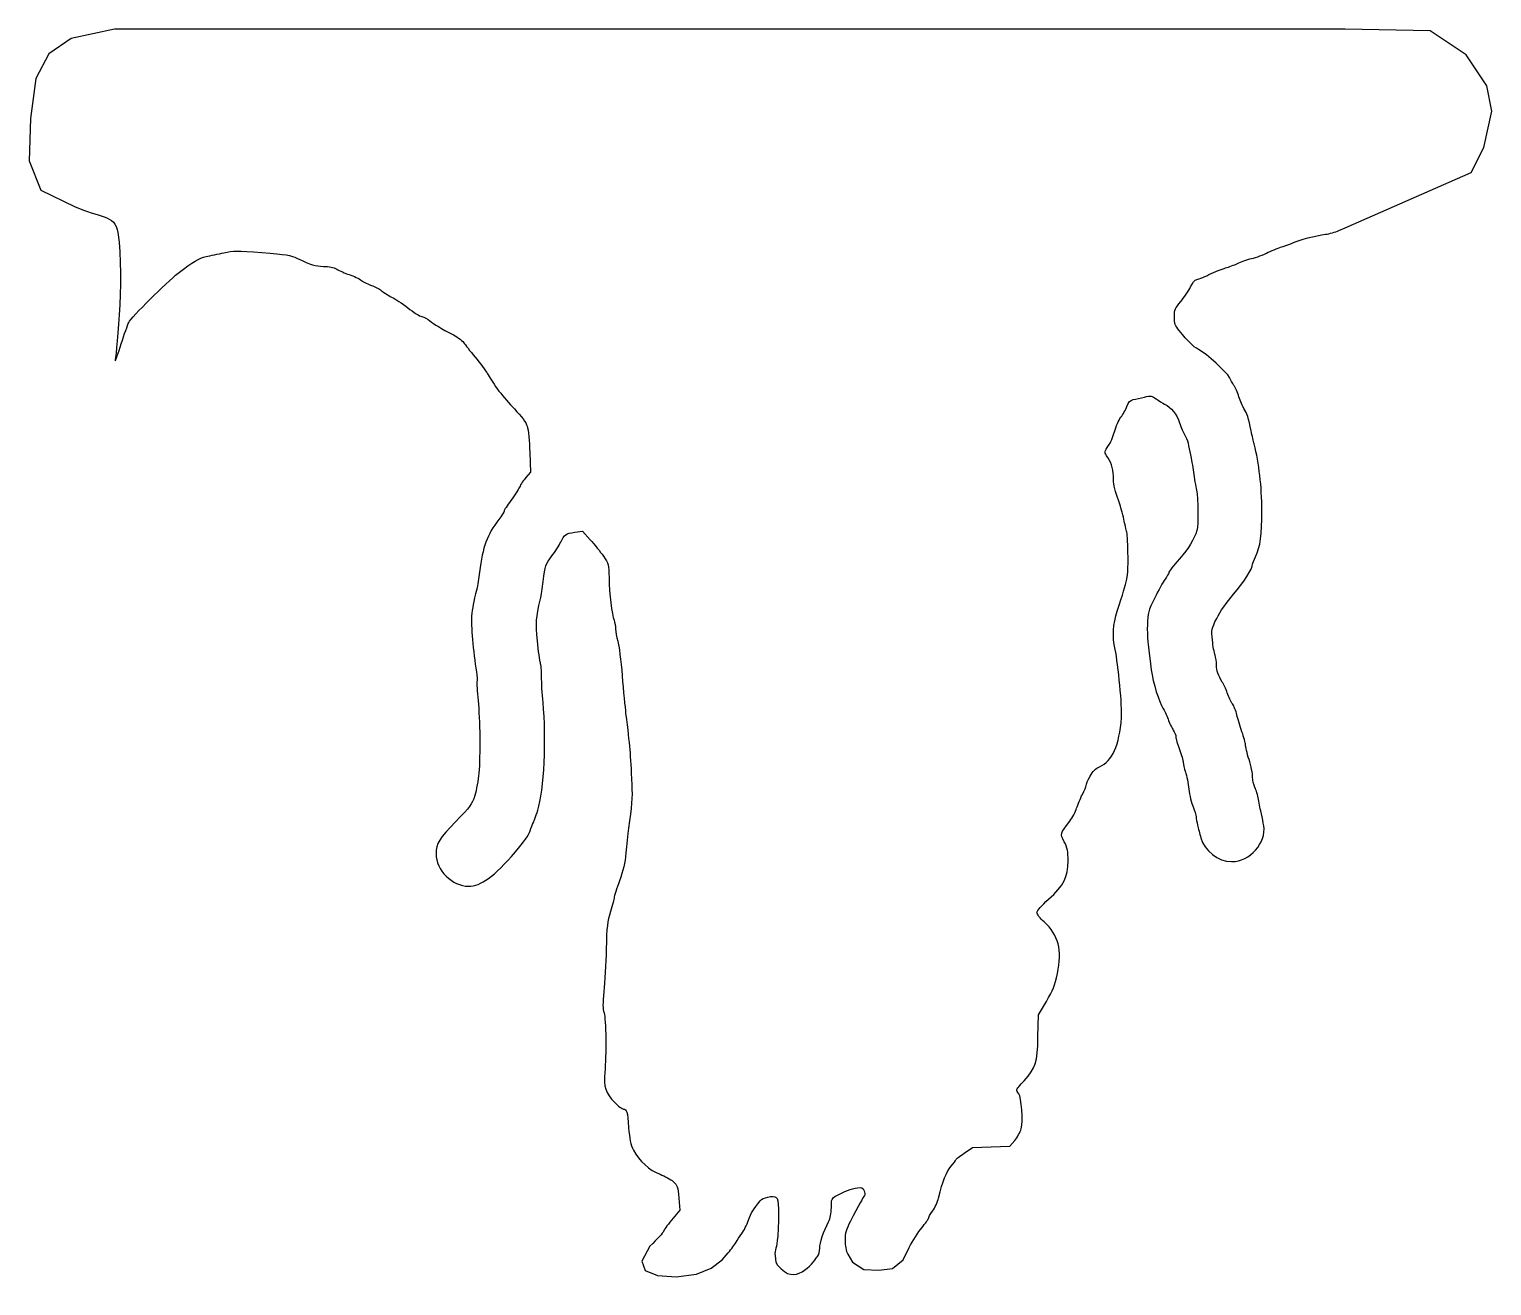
# Model space of a CAD drawing. Extents: x 12 to 820, y 114 to 809.
import ezdxf

# ---------------------------------------------------------------- set-up
doc = ezdxf.new("R2010")
doc.units = 0
doc.layers.add('Layer_1', color=7, linetype='CONTINUOUS')

msp = doc.modelspace()

# ---------------------------------------------------------------- linework, layer by layer
at = {"layer": 'Layer_1', "color": 7}
for points in [[(735.961904, 697.582496), (739.489408, 699.14288), (808.98792, 729.7442), (815.98064, 743.420976), (820.39864, 763.55737), (817.64608, 777.549971), (806.27104, 794.679044), (786.294944, 807.898657), (739.489408, 808.832848), (399.489408, 808.832848), (59.489399, 808.832848), (35.445751, 803.652766), (23.123943, 795.192084), (16.019863, 781.589773), (12.950263, 759.488472), (12.300903, 736.192272), (18.758263, 719.857856), (37.670103, 710.767872)], [(288.861312, 575.007824), (289.211208, 563.9828), (286.748592, 561.17804)], [(313.697312, 530.819432), (317.905216, 531.385168), (322.223752, 526.709008)], [(569.640056, 251.911688), (569.869024, 264.190528), (574.290184, 271.599616)], [(528.889408, 187.684784), (533.489408, 190.76324), (543.78276, 191.198048), (554.076104, 191.632848), (556.790096, 194.774632)], [(371.1966, 162.91276), (371.715704, 156.159504), (367.202544, 150.72224)], [(355.289392, 136.340392), (350.746536, 128.089992), (352.608264, 122.89988), (359.43328, 120.022184), (369.775104, 119.303376), (381.03024, 120.894208), (389.091648, 124.0904), (395.089392, 128.80248), (398.437344, 132.617664)], [(424.3768, 131.033688), (424.903936, 127.502608), (425.74184, 125.892024), (427.85856, 123.689992)], [(464.583424, 131.832848), (467.2146, 127.40428), (473.418008, 123.448728), (481.808392, 123.11856), (489.204832, 123.97504), (495.25932, 128.832848), (498.553728, 135.543368)]]:
    msp.add_lwpolyline(points, dxfattribs=at)
for points in [[(37.670103, 710.767872), (50.537727, 704.583056), (59.757903, 706.937848), (61.311559, 696.416944)], [(61.311559, 696.416944), (65.240447, 669.811744), (59.684247, 625.632848), (59.810999, 625.632848)], [(710.936032, 690.96136), (713.617544, 692.346856), (723.15176, 694.811032), (728.561904, 695.51688)], [(728.561904, 695.51688), (730.691776, 695.79476), (734.021776, 696.724288), (735.961904, 697.582496)], [(696.917808, 685.546224), (699.454392, 686.826688), (703.140696, 688.307744), (705.109592, 688.837456)], [(705.109592, 688.837456), (707.078488, 689.367168), (709.700392, 690.322928), (710.936032, 690.96136)], [(94.521336, 673.948912), (103.13416, 680.632376), (105.897136, 682.272664), (110.044072, 683.16424)], [(110.044072, 683.16424), (112.379008, 683.66624), (116.809408, 684.642216), (119.889408, 685.333088)], [(119.889408, 685.333088), (124.92084, 686.461672), (127.048952, 686.470928), (140.849936, 685.424216)], [(140.849936, 685.424216), (154.275008, 684.406024), (156.744648, 684.001456), (160.449936, 682.21344)], [(160.449936, 682.21344), (168.105136, 678.519352), (170.318552, 677.846632), (174.954824, 677.804976)], [(673.28684, 676.886008), (675.153304, 677.3886), (678.12132, 678.534904), (679.88244, 679.43336)], [(679.88244, 679.43336), (681.643552, 680.331808), (685.159272, 681.550928), (687.695152, 682.142512)], [(687.695152, 682.142512), (690.231024, 682.734088), (694.381224, 684.26576), (696.917808, 685.546224)], [(67.306039, 646.832848), (68.636439, 649.565976), (88.134008, 668.992408), (94.521336, 673.948912)], [(174.954824, 677.804976), (177.991048, 677.777696), (180.422768, 677.240192), (182.167648, 676.210688)], [(182.167648, 676.210688), (183.61544, 675.356464), (186.75512, 674.01168), (189.144704, 673.222272)], [(189.144704, 673.222272), (191.534288, 672.432864), (194.5694, 670.986856), (195.8894, 670.008928)], [(657.10084, 670.432848), (657.779376, 670.432848), (660.935264, 671.679208), (664.113912, 673.202536)], [(664.113912, 673.202536), (667.29256, 674.725856), (671.420376, 676.383424), (673.28684, 676.886008)], [(195.8894, 670.008928), (197.2094, 669.031), (199.7294, 667.774168), (201.4894, 667.215968)], [(201.4894, 667.215968), (203.2494, 666.657768), (205.695424, 665.362968), (206.925008, 664.33864)], [(206.925008, 664.33864), (208.1546, 663.314304), (210.6746, 661.744936), (212.525008, 660.851144)], [(648.60388, 658.419512), (650.53684, 660.684032), (652.961824, 664.313424), (653.992744, 666.484832)], [(653.992744, 666.484832), (655.043712, 668.69848), (656.409104, 670.432848), (657.10084, 670.432848)], [(212.525008, 660.851144), (214.375424, 659.95736), (218.4094, 657.260456), (221.4894, 654.858032)], [(221.4894, 654.858032), (224.5694, 652.4556), (228.088024, 650.266624), (229.30856, 649.99364)], [(645.089408, 649.91372), (645.089408, 653.940912), (645.378744, 654.641168), (648.60388, 658.419512)], [(63.135159, 635.032848), (64.786599, 640.202848), (66.663479, 645.512848), (67.306039, 646.832848)], [(229.30856, 649.99364), (230.529104, 649.720656), (232.509104, 648.671904), (233.70856, 647.663088)], [(233.70856, 647.663088), (236.012664, 645.725208), (239.469048, 643.660808), (246.6894, 639.91)], [(647.689408, 642.281792), (645.466232, 645.05516), (645.089408, 646.161272), (645.089408, 649.91372)], [(246.6894, 639.91), (249.1094, 638.652872), (251.88968, 636.456224), (252.867792, 635.028576)], [(658.449544, 631.877176), (655.110184, 633.710104), (652.666232, 636.073304), (647.689408, 642.281792)], [(59.810999, 625.632848), (59.987879, 625.632848), (61.483719, 629.862848), (63.135159, 635.032848)], [(252.867792, 635.028576), (253.845912, 633.600928), (256.93212, 629.648376), (259.726032, 626.245128)], [(675.460576, 616.358272), (673.968448, 619.320984), (662.85644, 629.458296), (658.449544, 631.877176)], [(259.726032, 626.245128), (262.519952, 622.841888), (265.309704, 619.061888), (265.92548, 617.845128)], [(265.92548, 617.845128), (268.302408, 613.148376), (274.543328, 604.984848), (280.336176, 598.994992)], [(677.948008, 612.032848), (677.224064, 613.132848), (676.10472, 615.079288), (675.460576, 616.358272)], [(628.531912, 605.559928), (632.047248, 606.373704), (632.59216, 606.292024), (634.931912, 604.60056)], [(680.689408, 605.632848), (679.905576, 608.052848), (678.671952, 610.932848), (677.948008, 612.032848)], [(280.336176, 598.994992), (284.443488, 594.748), (286.724296, 591.666536), (287.447184, 589.387712)], [(615.455032, 594.386208), (616.662024, 595.951864), (618.164568, 598.662544), (618.794016, 600.409944)], [(618.794016, 600.409944), (619.682128, 602.875408), (620.470552, 603.708368), (622.313944, 604.128728)], [(622.313944, 604.128728), (623.620448, 604.426656), (626.418536, 605.070696), (628.531912, 605.559928)], [(634.931912, 604.60056), (636.338536, 603.583672), (638.455184, 602.272072), (639.635576, 601.685888)], [(639.635576, 601.685888), (643.227792, 599.901992), (646.42212, 595.864376), (647.905408, 591.232848)], [(683.490936, 599.232848), (682.733928, 600.332848), (681.47324, 603.212848), (680.689408, 605.632848)], [(687.489408, 586.832848), (686.05348, 593.838864), (685.03996, 596.981984), (683.490936, 599.232848)], [(611.951856, 586.43144), (612.671608, 589.240912), (614.24804, 592.82056), (615.455032, 594.386208)], [(647.905408, 591.232848), (648.68044, 588.812848), (649.931152, 585.932848), (650.684784, 584.832848)], [(287.447184, 589.387712), (288.032512, 587.542536), (288.668872, 581.071584), (288.861312, 575.007824)], [(608.666312, 578.731456), (609.753608, 580.156976), (611.232104, 583.621968), (611.951856, 586.43144)], [(650.684784, 584.832848), (651.438408, 583.732848), (652.284952, 581.572848), (652.565992, 580.032848)], [(689.089408, 579.632848), (688.750496, 580.952848), (688.030496, 584.192848), (687.489408, 586.832848)], [(608.17836, 572.156344), (606.243824, 574.91532), (606.29644, 575.6244), (608.666312, 578.731456)], [(652.565992, 580.032848), (652.847032, 578.492848), (653.451944, 575.612848), (653.91024, 573.632848)], [(693.35556, 542.832848), (693.32564, 556.270112), (691.874952, 568.783816), (689.089408, 579.632848)], [(611.365184, 560.608696), (611.66252, 564.40728), (610.397352, 568.991704), (608.17836, 572.156344)], [(653.91024, 573.632848), (654.368528, 571.652848), (655.11256, 567.332848), (655.563632, 564.032848)], [(286.748592, 561.17804), (285.39416, 559.635424), (283.79624, 557.216688), (283.197664, 555.803064)], [(613.616944, 550.032848), (611.91796, 554.894792), (611.186744, 558.329088), (611.365184, 560.608696)], [(655.563632, 564.032848), (656.014696, 560.732848), (656.773096, 556.255352), (657.248952, 554.082856)], [(283.197664, 555.803064), (282.59908, 554.389448), (280.439848, 551.02344), (278.399368, 548.323056)], [(617.10308, 538.032848), (616.569512, 540.672848), (615.000752, 546.072848), (613.616944, 550.032848)], [(657.248952, 554.082856), (658.207312, 549.707536), (658.352648, 534.79208), (657.465232, 531.887152)], [(274.6894, 542.584336), (274.6894, 542.128424), (273.361456, 540.017824), (271.738416, 537.894128)], [(278.399368, 548.323056), (276.358888, 545.622672), (274.6894, 543.040248), (274.6894, 542.584336)], [(689.943552, 517.351688), (692.581864, 523.143152), (693.386032, 529.148736), (693.35556, 542.832848)], [(271.738416, 537.894128), (265.287856, 529.453752), (262.87764, 522.864072), (261.109072, 508.832848)], [(618.739984, 530.832848), (618.373248, 532.152848), (617.63664, 535.392848), (617.10308, 538.032848)], [(301.103376, 517.742688), (302.879184, 520.10228), (305.06052, 523.53372), (305.950792, 525.368112)], [(305.950792, 525.368112), (308.054832, 529.703496), (308.682528, 530.145216), (313.697312, 530.819432)], [(322.223752, 526.709008), (324.598944, 524.13712), (327.890416, 520.071528), (329.538136, 517.674352)], [(619.416192, 517.232848), (619.411392, 523.392848), (619.10672, 529.512848), (618.739984, 530.832848)], [(657.465232, 531.887152), (655.884784, 526.713632), (653.1278, 522.226832), (647.782712, 516.129496)], [(296.306608, 503.632848), (297.39796, 512.645072), (297.505904, 512.962592), (301.103376, 517.742688)], [(329.538136, 517.674352), (332.44536, 513.444792), (332.53832, 513.089808), (332.680712, 505.674352)], [(613.453424, 487.269304), (619.591704, 506.148256), (619.426216, 505.316672), (619.416192, 517.232848)], [(688.289408, 513.2272), (688.289408, 513.498584), (689.033768, 515.354608), (689.943552, 517.351688)], [(647.782712, 516.129496), (644.541392, 512.432008), (641.889408, 508.9876), (641.889408, 508.475248)], [(677.757152, 496.58204), (682.986648, 502.608688), (688.289408, 510.989168), (688.289408, 513.2272)], [(261.109072, 508.832848), (260.69312, 505.532848), (259.978536, 501.302848), (259.521096, 499.432848)], [(294.787424, 494.032848), (295.196712, 495.792848), (295.880352, 500.112848), (296.306608, 503.632848)], [(332.680712, 505.674352), (332.85088, 496.812424), (334.181248, 485.427136), (335.425936, 482.180768)], [(639.936136, 504.896184), (638.86184, 503.440056), (636.263176, 498.780112), (634.161336, 494.54076)], [(641.889408, 508.475248), (641.889408, 507.962896), (641.010432, 506.352312), (639.936136, 504.896184)], [(259.521096, 499.432848), (257.716384, 492.055128), (257.155184, 489.042952), (256.726464, 484.432848)], [(293.092896, 470.871352), (292.129536, 481.281064), (292.27072, 483.210808), (294.787424, 494.032848)], [(634.161336, 494.54076), (630.559408, 487.275784), (630.328096, 486.421592), (630.136144, 479.676288)], [(668.425576, 483.244384), (670.201976, 486.83452), (673.960656, 492.206816), (677.757152, 496.58204)], [(612.304608, 466.032848), (610.727104, 473.461904), (611.078976, 479.966432), (613.453424, 487.269304)], [(256.726464, 484.432848), (256.320168, 480.063952), (257.644552, 464.682312), (259.378384, 453.632848)], [(335.425936, 482.180768), (335.90084, 480.942128), (336.2894, 478.757464), (336.2894, 477.325968)], [(336.2894, 477.325968), (336.2894, 475.894472), (336.831728, 472.897024), (337.494576, 470.664976)], [(630.136144, 479.676288), (629.94224, 472.862648), (630.226856, 469.547016), (632.268744, 454.832848)], [(666.065224, 471.232848), (665.464912, 477.097648), (665.518096, 477.368304), (668.425576, 483.244384)], [(294.739968, 458.69984), (294.36148, 459.695352), (293.620296, 465.172536), (293.092896, 470.871352)], [(337.494576, 470.664976), (338.157424, 468.43292), (339.253072, 459.817576), (339.929336, 451.519768)], [(667.484392, 462.913472), (667.041632, 464.189128), (666.403008, 467.932848), (666.065224, 471.232848)], [(615.841784, 428.432848), (616.271048, 433.983064), (614.012752, 457.988568), (612.304608, 466.032848)], [(668.289408, 457.551112), (668.289408, 459.224752), (667.927152, 461.637808), (667.484392, 462.913472)], [(259.378384, 453.632848), (259.75812, 451.212848), (259.897928, 448.777632), (259.689072, 448.221264)], [(295.385608, 451.061328), (295.408968, 454.266992), (295.118464, 457.70432), (294.739968, 458.69984)], [(632.268744, 454.832848), (633.259264, 447.694984), (636.587448, 436.6944), (638.68272, 433.632848)], [(671.507288, 448.032848), (669.278432, 451.472736), (668.289408, 454.398192), (668.289408, 457.551112)], [(259.689072, 448.221264), (259.480208, 447.664888), (259.742752, 443.006016), (260.272432, 437.868208)], [(296.17876, 436.832848), (295.719136, 441.452848), (295.362216, 447.855664), (295.385608, 451.061328)], [(339.929336, 451.519768), (340.605608, 443.22196), (341.466456, 433.912848), (341.84232, 430.832848)], [(674.265256, 442.032848), (673.461112, 444.232848), (672.220032, 446.932848), (671.507288, 448.032848)], [(260.272432, 437.868208), (261.362016, 427.299976), (261.586944, 407.78572), (260.736192, 397.632848)], [(293.31564, 377.232848), (296.761296, 388.043632), (298.152176, 416.996744), (296.17876, 436.832848)], [(677.180512, 435.948464), (676.381264, 437.09488), (675.069392, 439.832848), (674.265256, 442.032848)], [(341.84232, 430.832848), (344.205696, 411.466648), (344.35712, 409.71152), (345.258816, 391.232848)], [(603.664632, 401.21408), (610.794904, 404.359944), (614.645672, 412.967296), (615.841784, 428.432848)], [(638.68272, 433.632848), (639.435544, 432.532848), (640.709424, 429.832848), (641.51356, 427.632848)], [(679.565536, 429.948464), (679.053024, 432.102056), (677.979768, 434.802056), (677.180512, 435.948464)], [(682.393384, 420.58708), (681.350576, 423.582256), (680.07804, 427.79488), (679.565536, 429.948464)], [(641.51356, 427.632848), (642.317704, 425.432848), (643.631232, 422.677272), (644.43252, 421.509352)], [(644.43252, 421.509352), (645.233808, 420.341432), (645.889408, 418.639648), (645.889408, 417.727616)], [(684.28952, 413.38708), (684.289456, 414.351904), (683.4362, 417.591904), (682.393384, 420.58708)], [(645.889408, 417.727616), (645.889408, 416.815584), (646.789408, 413.678296), (647.889408, 410.755864)], [(686.277512, 405.232848), (685.184176, 408.752848), (684.289576, 412.422256), (684.28952, 413.38708)], [(647.889408, 410.755864), (648.989408, 407.833432), (649.889408, 404.630472), (649.889408, 403.638184)], [(688.2774, 395.55576), (688.271, 397.35816), (687.370848, 401.712848), (686.277512, 405.232848)], [(260.736192, 397.632848), (260.422808, 393.892848), (259.39004, 388.36196), (258.441168, 385.341992)], [(598.485192, 395.964856), (600.031944, 398.735216), (601.562888, 400.286792), (603.664632, 401.21408)], [(649.889408, 403.638184), (649.889408, 402.645888), (650.454512, 400.258752), (651.1452, 398.333432)], [(651.1452, 398.333432), (651.83588, 396.408112), (652.68352, 392.132848), (653.02884, 388.832848)], [(345.258816, 391.232848), (345.586648, 384.514568), (345.171736, 378.933816), (343.474512, 367.232848)], [(594.237984, 385.968432), (595.366264, 388.133), (596.289408, 390.382816), (596.289408, 390.968016)], [(596.289408, 390.968016), (596.289408, 391.553216), (597.277512, 393.801792), (598.485192, 395.964856)], [(653.02884, 388.832848), (653.374168, 385.532848), (654.429064, 381.1426), (655.373056, 379.076736)], [(689.523288, 389.805304), (688.844656, 391.165656), (688.284008, 393.75336), (688.2774, 395.55576)], [(691.521216, 383.082392), (691.100984, 385.41964), (690.20192, 388.444952), (689.523288, 389.805304)], [(258.441168, 385.341992), (256.837712, 380.238696), (256.091152, 379.216416), (247.864304, 370.858824)], [(591.045864, 378.363768), (591.673248, 380.38176), (593.109696, 383.803864), (594.237984, 385.968432)], [(693.104048, 375.232848), (692.65372, 377.212848), (691.941448, 380.745144), (691.521216, 383.082392)], [(290.665216, 370.032848), (291.00104, 370.472848), (292.193728, 373.712848), (293.31564, 377.232848)], [(587.297296, 371.255336), (588.731632, 373.146976), (590.418488, 376.345768), (591.045864, 378.363768)], [(655.373056, 379.076736), (656.317048, 377.01088), (657.089408, 374.532648), (657.089408, 373.569552)], [(657.089408, 373.569552), (657.089408, 372.606464), (657.42816, 370.516712), (657.842184, 368.925664)], [(694.411008, 368.636144), (694.142504, 370.284336), (693.554376, 373.252848), (693.104048, 375.232848)], [(247.864304, 370.858824), (238.881488, 361.733248), (237.0894, 358.801688), (237.0894, 353.232848)], [(280.939184, 354.205112), (285.717232, 359.720032), (288.350392, 363.491952), (289.03708, 365.805112)], [(289.03708, 365.805112), (289.596736, 367.690368), (290.3294, 369.592848), (290.665216, 370.032848)], [(343.474512, 367.232848), (342.995848, 363.932848), (342.315288, 357.79648), (341.96216, 353.596472)], [(584.215608, 359.826808), (581.89572, 364.514448), (581.735512, 363.92032), (587.297296, 371.255336)], [(657.842184, 368.925664), (658.256216, 367.334616), (659.047856, 364.234064), (659.6014, 362.035544)], [(676.689408, 348.832848), (686.717208, 348.832848), (695.955368, 359.156184), (694.411008, 368.636144)], [(586.289408, 349.23464), (586.289408, 354.512952), (585.925472, 356.371808), (584.215608, 359.826808)], [(659.6014, 362.035544), (661.392008, 354.923664), (669.275248, 348.832848), (676.689408, 348.832848)], [(237.0894, 353.232848), (237.0894, 344.0482), (245.904752, 335.232848), (255.0894, 335.232848)], [(255.0894, 335.232848), (261.935984, 335.232848), (268.982776, 340.404792), (280.939184, 354.205112)], [(341.96216, 353.596472), (341.48244, 347.890752), (340.583032, 343.992512), (338.404752, 338.177688)], [(575.458328, 328.004832), (583.940144, 335.65108), (586.289408, 340.255824), (586.289408, 349.23464)], [(338.404752, 338.177688), (336.801312, 333.897368), (335.489352, 329.773744), (335.489288, 329.014072)], [(335.489288, 329.014072), (335.489232, 328.2544), (334.577936, 324.752848), (333.464192, 321.232848)], [(569.089408, 320.670296), (569.089408, 321.646816), (571.554224, 324.485336), (575.458328, 328.004832)], [(333.464192, 321.232848), (331.69632, 315.645488), (331.393608, 313.004416), (331.08016, 300.432848)], [(573.04912, 315.517144), (570.820408, 317.520944), (569.089408, 319.773664), (569.089408, 320.670296)], [(580.39028, 286.920776), (583.171712, 300.02844), (581.039848, 308.332792), (573.04912, 315.517144)], [(331.08016, 300.432848), (330.882688, 292.512848), (330.316056, 282.013176), (329.820976, 277.10024)], [(574.290184, 271.599616), (577.944264, 277.723216), (579.00264, 280.381472), (580.39028, 286.920776)], [(329.820976, 277.10024), (329.12704, 270.213944), (329.143448, 267.493104), (329.892576, 265.223176)], [(329.892576, 265.223176), (330.975416, 261.942152), (331.24232, 241.515248), (330.32204, 232.355536)], [(561.984672, 227.73804), (568.571792, 235.011768), (569.372032, 237.53872), (569.640056, 251.911688)], [(330.32204, 232.355536), (329.54424, 224.613944), (330.81044, 220.671872), (335.629144, 215.832848)], [(557.914848, 222.624376), (557.900848, 222.94972), (559.732272, 225.250864), (561.984672, 227.73804)], [(559.044432, 220.57624), (558.43716, 221.377376), (557.928848, 222.29904), (557.914848, 222.624376)], [(560.37788, 201.161416), (561.487728, 205.283056), (560.576144, 218.555584), (559.044432, 220.57624)], [(335.629144, 215.832848), (337.710376, 213.742848), (339.949088, 212.032848), (340.604072, 212.032848)], [(340.604072, 212.032848), (342.495184, 212.032848), (342.857296, 210.769928), (343.495488, 201.948608)], [(343.495488, 201.948608), (343.970048, 195.389064), (344.545392, 192.725832), (346.233144, 189.276192)], [(556.790096, 194.774632), (558.2828, 196.502608), (559.897296, 199.376664), (560.37788, 201.161416)], [(346.233144, 189.276192), (348.975976, 183.670048), (355.087984, 178.160408), (360.954536, 176.00568)], [(524.289408, 184.063584), (524.289408, 184.362088), (526.359408, 185.991624), (528.889408, 187.684784)], [(514.763696, 162.891512), (517.047272, 172.42828), (518.925504, 177.254336), (521.544184, 180.313664)], [(521.544184, 180.313664), (523.054056, 182.077616), (524.289408, 183.76508), (524.289408, 184.063584)], [(360.954536, 176.00568), (363.448704, 175.0896), (366.65672, 173.288408), (368.083448, 172.003048)], [(368.083448, 172.003048), (370.506728, 169.81988), (370.71168, 169.221432), (371.1966, 162.91276)], [(416.123728, 161.349032), (417.64504, 163.260808), (423.171768, 164.427936), (425.082488, 163.240928)], [(425.082488, 163.240928), (426.445552, 162.394152), (426.742312, 154.303072), (425.868704, 141.80512)], [(455.48944, 157.61832), (455.48944, 162.39304), (455.54712, 162.52096), (458.482976, 164.259832)], [(458.482976, 164.259832), (462.47544, 166.624496), (466.48084, 168.139208), (469.88944, 168.573368)], [(473.853712, 164.290416), (473.165936, 163.57352), (470.510416, 158.758648), (465.99032, 150.032848)], [(469.88944, 168.573368), (472.272064, 168.876848), (472.823232, 168.633208), (473.587008, 166.938992)], [(473.587008, 166.938992), (474.080664, 165.843936), (474.20068, 164.652072), (473.853712, 164.290416)], [(511.45468, 155.733912), (512.755576, 157.502856), (514.244632, 160.723776), (514.763696, 162.891512)], [(409.769448, 150.70828), (411.352888, 155.004536), (412.188328, 156.403536), (416.123728, 161.349032)], [(453.963744, 149.791344), (454.97344, 151.749248), (455.48944, 154.3964), (455.48944, 157.61832)], [(509.089408, 151.627432), (509.089408, 152.117048), (510.153776, 153.96496), (511.45468, 155.733912)], [(367.202544, 150.72224), (364.720312, 147.731744), (362.689392, 144.87164), (362.689392, 144.366456)], [(405.957752, 143.232848), (407.106424, 144.772848), (408.821688, 148.136792), (409.769448, 150.70828)], [(449.08944, 135.195392), (449.08944, 138.0674), (451.242376, 144.514288), (453.963744, 149.791344)], [(465.99032, 150.032848), (463.59836, 145.415288), (463.089936, 143.590752), (463.092272, 139.632848)], [(498.553728, 135.543368), (500.365664, 139.234152), (503.47744, 144.162632), (505.468784, 146.495552)], [(505.468784, 146.495552), (507.460128, 148.828464), (509.089408, 151.137816), (509.089408, 151.627432)], [(362.689392, 144.366456), (362.689392, 143.861272), (359.359392, 140.249544), (355.289392, 136.340392)], [(398.437344, 132.617664), (400.27872, 134.716016), (402.254184, 137.332848), (402.827272, 138.432848)], [(402.827272, 138.432848), (403.40036, 139.532848), (404.809072, 141.692848), (405.957752, 143.232848)], [(425.868704, 141.80512), (425.376896, 134.769256), (424.065944, 134.67752), (424.3768, 131.033688)], [(463.092272, 139.632848), (463.093872, 136.566256), (463.632576, 133.749472), (464.583424, 131.832848)], [(427.85856, 123.689992), (436.762896, 114.426776), (446.641984, 128.894688), (447.844064, 130.610856)], [(447.844064, 130.610856), (448.529024, 131.588752), (449.08944, 133.6518), (449.08944, 135.195392)]]:
    msp.add_open_spline(points, degree=3, dxfattribs=at)

doc.saveas('drawing.dxf')
